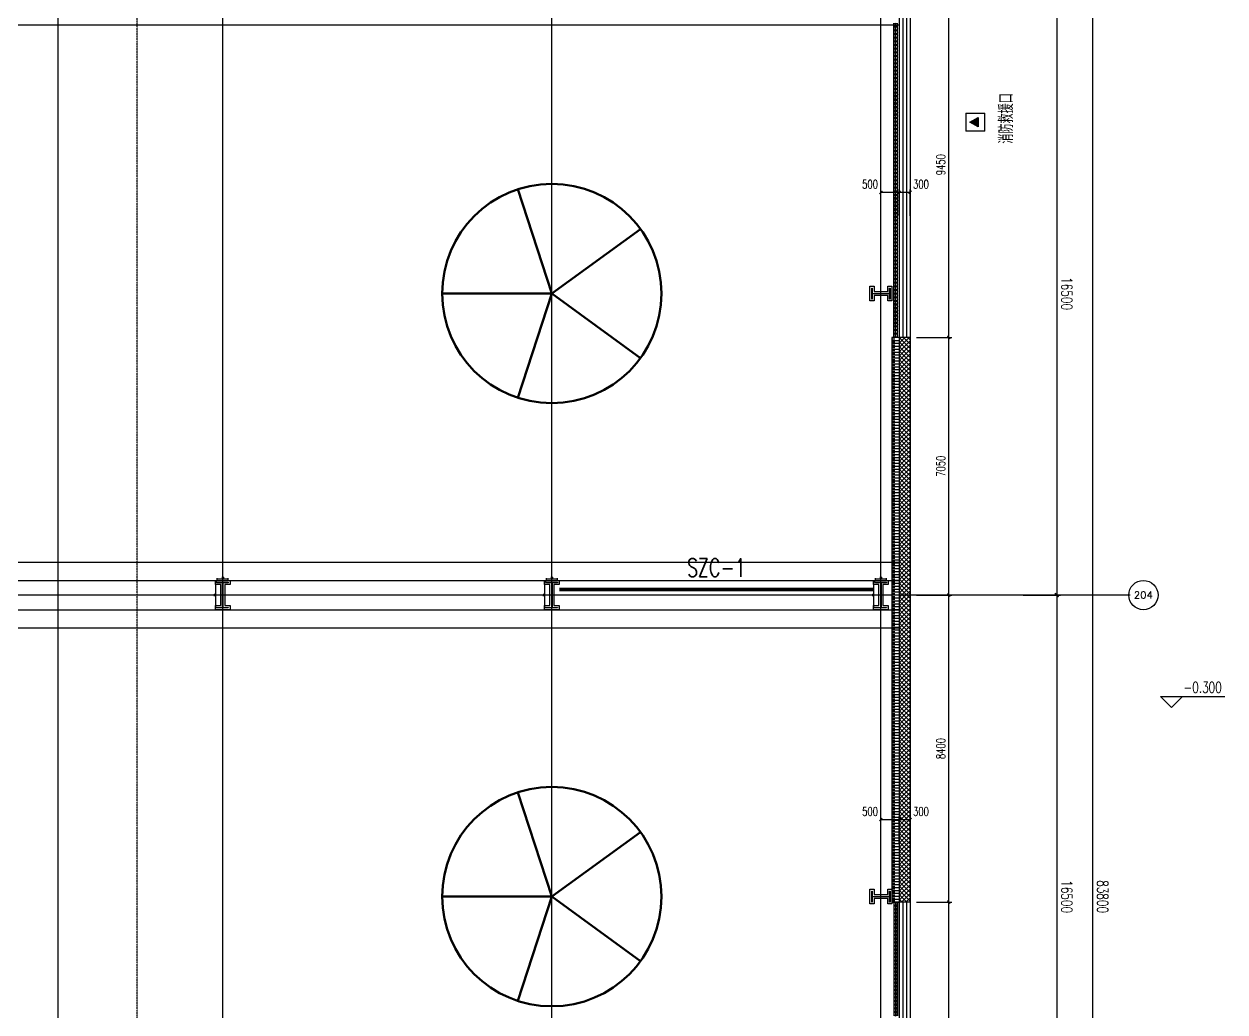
# Model space of a CAD drawing. Extents: x -954573 to 446329, y 489853 to 1226784.
# Drawn here: x -152291 to -119443, y 678163 to 705195 of the extents above; entities that cross this region are included whole.
import ezdxf
from ezdxf.enums import TextEntityAlignment as Align

# ---------------------------------------------------------------- set-up
doc = ezdxf.new("R2010")
doc.units = 0
doc.header["$LTSCALE"] = 10
doc.header["$MEASUREMENT"] = 0
for name, pattern in [('10平面$0$CENTER', [2, 1.25, -0.25, 0.25, -0.25]), ('10平面$0$DOTE', [2.42, 2, -0.2, 0.02, -0.2]), ('10平面$1$DASH', [0.35, 0.25, -0.1])]:
    doc.linetypes.add(name, pattern=pattern)
doc.layers.get('Defpoints').update_dxf_attribs({"color": 210})
for name, color, linetype in [('10平面$0$99平面图例外参$0$A-HATCH-2', 251, 'Continuous'), ('10平面$0$A-AXIS-D', 8, 'Continuous'), ('10平面$0$A-AXIS-DOTE', 8, '10平面$0$DOTE'), ('10平面$0$A-AXIS-DP', 8, 'Continuous'), ('10平面$0$A-HATCH-2', 8, 'Continuous'), ('10平面$0$A-HRAIL', 8, 'Continuous'), ('10平面$0$A-LIN-V', 8, 'Continuous'), ('10平面$0$A-TEXT', 8, 'Continuous'), ('10平面$0$A-WINDOW', 8, 'Continuous'), ('10平面$0$AS-COLN', 8, 'Continuous'), ('10平面$0$AS-WALL', 8, 'Continuous'), ('10平面$0$CURTWALL', 8, 'Continuous'), ('10平面$0$DIM_SYMB', 8, 'Continuous'), ('10平面$0$PUB_HATCH', 8, 'Continuous'), ('10平面$0$PUB_TEXT', 8, 'Continuous'), ('10平面$0$RP-N2-01$0$$0$A-WIND-J', 8, 'Continuous'), ('10平面$0$RP-N2-01$0$A-WIND-J', 8, 'Continuous'), ('10平面$0$建-标高', 8, 'Continuous'), ('A-LIN-V', 9, 'Continuous')]:
    doc.layers.add(name, color=color, linetype=linetype)
doc.layers.add('10平面$0$THIN', color=7, linetype='Continuous', lineweight=0)
doc.layers.add('10平面$0$柱间支撑', color=6, linetype='10平面$0$CENTER', lineweight=0)
doc.styles.add('10平面$0$_TCH_AXIS', font='COMPLEX', dxfattribs={"bigfont": 'GBCBIG'})
doc.styles.add('10平面$0$_TCH_DIM', font='SIMPLEX', dxfattribs={"bigfont": 'GBCBIG'})
doc.styles.add('10平面$0$_TCH_DIM_T3', font='SIMPLEX', dxfattribs={"width": 0.705882, "bigfont": 'GBCBIG'})
doc.styles.add('10平面$0$A-DIM_T3', font='SIMPLEX', dxfattribs={"width": 0.705882, "bigfont": 'GBCBIG'})
doc.styles.add('10平面$0$A-STANDARD', font='SIMPLEX', dxfattribs={"bigfont": 'GBCBIG'})
doc.styles.add('10平面$0$TSSD_Rein', font='tj-romans1.shx', dxfattribs={"width": 0.7, "bigfont": 'tj-hztxt.shx'})
doc.dimstyles.new('10平面$0$_TCH_ARCH&&10', dxfattribs={"dimtxt": 29.75, "dimasz": 10, "dimexe": 10, "dimexo": 10, "dimgap": 12.625, "dimtad": 1, "dimdec": 0, "dimzin": 0, "dimdsep": 46, "dimtxsty": '10平面$0$_TCH_DIM_T3', "dimblk": '10平面$0$_ArchTick', "dimcen": 0.09, "dimclrt": 7, "dimazin": 2, "dimtfac": 1, "dimtdec": 0, "dimtix": 1, "dimtmove": 2, "dimatfit": 3, "dimfxl": 0, "dimtolj": 1, "dimtzin": 0, "dimarcsym": 0})
doc.dimstyles.new('10平面$0$_TCH_ARCH&&100', dxfattribs={"dimtxt": 297.5, "dimasz": 100, "dimexe": 100, "dimexo": 100, "dimgap": 126.25, "dimtad": 1, "dimdec": 0, "dimzin": 0, "dimdsep": 46, "dimtxsty": '10平面$0$_TCH_DIM_T3', "dimblk": '10平面$0$_ArchTick', "dimcen": 0.09, "dimclrt": 7, "dimazin": 2, "dimtfac": 1, "dimtdec": 0, "dimtix": 1, "dimtmove": 2, "dimatfit": 3, "dimfxl": 0, "dimtolj": 1, "dimtzin": 0, "dimarcsym": 0})
doc.dimstyles.new('10平面$0$_TCH_ARCH&&80', dxfattribs={"dimtxt": 238, "dimasz": 80, "dimexe": 80, "dimexo": 80, "dimgap": 101, "dimtad": 1, "dimdec": 0, "dimzin": 0, "dimdsep": 46, "dimtxsty": '10平面$0$_TCH_DIM_T3', "dimblk": '10平面$0$_ArchTick', "dimcen": 0.09, "dimclrt": 7, "dimazin": 2, "dimtfac": 1, "dimtdec": 0, "dimtix": 1, "dimtmove": 2, "dimatfit": 3, "dimfxl": 0, "dimtolj": 1, "dimtzin": 0, "dimarcsym": 0})
doc.dimstyles.new('10平面$0$A-DIM&&100', dxfattribs={"dimtxt": 297.5, "dimasz": 100, "dimexe": 100, "dimexo": 100, "dimgap": 126.25, "dimtad": 1, "dimdec": 0, "dimzin": 0, "dimdsep": 46, "dimtxsty": '10平面$0$A-DIM_T3', "dimblk": '10平面$0$_ArchTick', "dimcen": 0.09, "dimclrt": 7, "dimazin": 2, "dimtfac": 1, "dimtdec": 0, "dimtix": 1, "dimtmove": 2, "dimatfit": 3, "dimfxl": 0, "dimtolj": 1, "dimtzin": 0, "dimarcsym": 0})

# ---------------------------------------------------------------- blocks, each defined once
blk = doc.blocks.new('10平面$0$_ArchTick')
at = {"color": 0, "linetype": 'ByBlock', "const_width": 0.4}
blk.add_lwpolyline([(-0.5, -0.5), (0.5, 0.5)], dxfattribs=at)
blk = doc.blocks.new('*D2998')
at = {"layer": '10平面$0$A-AXIS-D', "color": 0, "lineweight": -2}
for p, q in [((95776, -98750), (96792, -98750)), ((96692, -98750), (96692, -115250)), ((95776, -115250), (96792, -115250))]:
    blk.add_line(p, q, dxfattribs=at)
at = {"layer": 'Defpoints', "color": 0}
for p in [(95676, -98750), (95676, -115250), (96692, -115250)]:
    blk.add_point(p, dxfattribs=at)
at = {"layer": '10平面$0$A-AXIS-D', "color": 0, "lineweight": -2, "xscale": 100, "yscale": 100, "zscale": 100}
for p, rotation in [((96692, -98750), 90), ((96692, -115250), 270)]:
    blk.add_blockref('10平面$0$_ArchTick', p, dxfattribs=dict(at, rotation=rotation))
at = {"layer": '10平面$0$A-AXIS-D', "color": 7, "insert": (96967, -107000), "char_height": 297.5, "attachment_point": 5, "rotation": 270, "style": '10平面$0$A-DIM_T3'}
blk.add_mtext('\\A1;16500', dxfattribs=at)
blk = doc.blocks.new('*D2999')
at = {"layer": '10平面$0$A-AXIS-D', "color": 0, "lineweight": -2}
for p, q in [((95776, -115250), (96792, -115250)), ((96692, -115250), (96692, -131750)), ((95776, -131750), (96792, -131750))]:
    blk.add_line(p, q, dxfattribs=at)
at = {"layer": 'Defpoints', "color": 0}
for p in [(95676, -115250), (95676, -131750), (96692, -131750)]:
    blk.add_point(p, dxfattribs=at)
at = {"layer": '10平面$0$A-AXIS-D', "color": 0, "lineweight": -2, "xscale": 100, "yscale": 100, "zscale": 100}
for p, rotation in [((96692, -115250), 90), ((96692, -131750), 270)]:
    blk.add_blockref('10平面$0$_ArchTick', p, dxfattribs=dict(at, rotation=rotation))
at = {"layer": '10平面$0$A-AXIS-D', "color": 7, "insert": (96967, -123500), "char_height": 297.5, "attachment_point": 5, "rotation": 270, "style": '10平面$0$A-DIM_T3'}
blk.add_mtext('\\A1;16500', dxfattribs=at)
blk = doc.blocks.new('*D3083')
at = {"layer": '10平面$0$A-AXIS-D', "color": 0, "lineweight": -2}
for p, q in [((95876, -81600), (97772, -81600)), ((97672, -81600), (97672, -165400)), ((95876, -165400), (97772, -165400))]:
    blk.add_line(p, q, dxfattribs=at)
at = {"layer": 'Defpoints', "color": 0}
for p in [(95776, -81600), (95776, -165400), (97672, -165400)]:
    blk.add_point(p, dxfattribs=at)
at = {"layer": '10平面$0$A-AXIS-D', "color": 0, "lineweight": -2, "xscale": 100, "yscale": 100, "zscale": 100}
for p, rotation in [((97672, -81600), 90), ((97672, -165400), 270)]:
    blk.add_blockref('10平面$0$_ArchTick', p, dxfattribs=dict(at, rotation=rotation))
at = {"layer": '10平面$0$A-AXIS-D', "color": 7, "insert": (97947, -123500), "char_height": 297.5, "attachment_point": 5, "rotation": 270, "style": '10平面$0$_TCH_DIM_T3'}
blk.add_mtext('\\A1;83800', dxfattribs=at)
blk = doc.blocks.new('*D3404')
at = {"layer": '10平面$0$A-AXIS-DP', "color": 0, "lineweight": -2}
for p, q in [((-195790, 766880), (-195790, 766929)), ((-195790, 766919), (-195490, 766919)), ((-195490, 766880), (-195490, 766929))]:
    blk.add_line(p, q, dxfattribs=at)
at = {"layer": 'Defpoints', "color": 0}
for p in [(-195790, 766870), (-195490, 766919), (-195490, 766870)]:
    blk.add_point(p, dxfattribs=at)
at = {"layer": '10平面$0$A-AXIS-DP', "color": 0, "lineweight": -2, "xscale": 10, "yscale": 10, "zscale": 10, "rotation": 180}
blk.add_blockref('10平面$0$_ArchTick', (-195790, 766919), dxfattribs=at)
at = {"layer": '10平面$0$A-AXIS-DP', "color": 0, "lineweight": -2, "xscale": 10, "yscale": 10, "zscale": 10}
blk.add_blockref('10平面$0$_ArchTick', (-195490, 766919), dxfattribs=at)
at = {"layer": '10平面$0$A-AXIS-DP', "color": 7, "insert": (-195640, 766946), "char_height": 29.8, "attachment_point": 5, "style": '10平面$0$_TCH_DIM_T3'}
blk.add_mtext('\\A1;300', dxfattribs=at)
blk = doc.blocks.new('*D3405')
at = {"layer": '10平面$0$A-AXIS-DP', "color": 0, "lineweight": -2}
for p, q in [((-195800, 766820), (-195841, 766820)), ((-195831, 766120), (-195831, 766820)), ((-195800, 766120), (-195841, 766120))]:
    blk.add_line(p, q, dxfattribs=at)
at = {"layer": 'Defpoints', "color": 0}
for p in [(-195831, 766820), (-195790, 766820), (-195790, 766120)]:
    blk.add_point(p, dxfattribs=at)
at = {"layer": '10平面$0$A-AXIS-DP', "color": 0, "lineweight": -2, "xscale": 10, "yscale": 10, "zscale": 10}
for p, rotation in [((-195831, 766820), 90), ((-195831, 766120), 270)]:
    blk.add_blockref('10平面$0$_ArchTick', p, dxfattribs=dict(at, rotation=rotation))
at = {"layer": '10平面$0$A-AXIS-DP', "color": 7, "insert": (-195859, 766470), "char_height": 29.8, "attachment_point": 5, "rotation": 90, "style": '10平面$0$_TCH_DIM_T3'}
blk.add_mtext('\\A1;700', dxfattribs=at)
blk = doc.blocks.new('10平面$0$342343243')
at = {"layer": '10平面$0$A-AXIS-DP', "color": 5}
blk.add_lwpolyline([(-155704, 832070), (-155404, 832070), (-155404, 832058), (-155550, 832058), (-155550, 831582), (-155404, 831582), (-155404, 831570), (-155704, 831570), (-155704, 831582), (-155558, 831582), (-155558, 832058), (-155704, 832058), (-155704, 832070)], close=True, dxfattribs=at)
at = {"layer": '10平面$0$A-HATCH-2'}
blk.add_lwpolyline([(-155754, 832120), (-155354, 832120), (-155354, 832008), (-155500, 832008), (-155500, 831632), (-155354, 831632), (-155354, 831520), (-155754, 831520), (-155754, 831632), (-155608, 831632), (-155608, 832008), (-155754, 832008)], close=True, dxfattribs=at)
blk = doc.blocks.new('10平面$0$w42343')
at = {"layer": '10平面$0$A-HATCH-2', "linetype": '10平面$1$DASH'}
for p, q in [((-263654.2, 705170), (-128354.2, 705170)), ((-263654.2, 690470), (-128354.2, 690470)), ((-263654.2, 689970), (-128354.2, 689970)), ((-263654.2, 689170), (-128354.2, 689170)), ((-263654.2, 688670), (-128354.2, 688670))]:
    blk.add_line(p, q, dxfattribs=at)
blk = doc.blocks.new('10平面$0$w4324324')
at = {"layer": '10平面$0$A-HATCH-2', "lineweight": 60}
for q in [(-1694760, 686605), (-1697614, 684532), (-1691907, 684532), (-1696524, 681178), (-1692997, 681178)]:
    blk.add_line((-1694760, 683605), q, dxfattribs=at)
blk.add_circle((-1694760, 683605), 3000, dxfattribs=at)
blk = doc.blocks.new('10平面$0$ner546')
at = {"layer": '10平面$0$A-LIN-V'}
for p in [(598280, -64744), (614780, -64744)]:
    blk.add_blockref('10平面$0$w4324324', p, dxfattribs=at)
blk = doc.blocks.new('10平面$0$RP-N2-01$0$$0$xfjy')
at = {"layer": '10平面$0$RP-N2-01$0$$0$A-WIND-J'}
h = blk.add_hatch(color=256, dxfattribs=at)
h.dxf.hatch_style = 1
h.paths.add_polyline_path([(1141876, -26214), (1142135, -26214), (1142005, -25989)])
at = {"layer": '10平面$0$RP-N2-01$0$$0$A-WIND-J', "const_width": 25}
blk.add_lwpolyline([(1141755, -25889), (1141755, -26389), (1142255, -26389), (1142255, -25889)], close=True, dxfattribs=at)
at = {"layer": '10平面$0$RP-N2-01$0$$0$A-WIND-J'}
for points in [[(1141755, -26389), (1142255, -26389), (1142255, -25889), (1141755, -25889)], [(1141876, -26214), (1142135, -26214), (1142005, -25989)]]:
    blk.add_lwpolyline(points, close=True, dxfattribs=at)
blk = doc.blocks.new('10平面$0$RP-N2-01$0$xfjy')
at = {"layer": '10平面$0$RP-N2-01$0$$0$A-WIND-J'}
blk.add_blockref('10平面$0$RP-N2-01$0$$0$xfjy', (0, 0), dxfattribs=at)
blk = doc.blocks.new('10平面$0$1232')
at = {"layer": '10平面$0$RP-N2-01$0$A-WIND-J', "xscale": -1.000000000000001, "rotation": 90}
blk.add_blockref('10平面$0$RP-N2-01$0$xfjy', (-152409, 1844515, 0), dxfattribs=at)
at = {"layer": '10平面$0$A-TEXT', "style": '10平面$0$_TCH_DIM'}
blk.add_text('消防救援口', height=384.1, rotation=90, dxfattribs=at).set_placement((-125237, 701920, 0))
blk = doc.blocks.new('10平面$0$23124232432')
at = {"layer": '10平面$0$柱间支撑', "const_width": 100}
blk.add_lwpolyline([(-129054, 689720), (-137654, 689720)], dxfattribs=at)
at = {"layer": '10平面$0$THIN', "style": '10平面$0$TSSD_Rein', "width": 0.7}
blk.add_text('SZC-1', height=500, dxfattribs=at).set_placement((-133354, 689920), align=Align.BOTTOM_CENTER)
blk = doc.blocks.new('10平面$0$99平面图例外参$0$$LinePat$填挖边坡')
at = {"color": 0}
for p, q in [((0, 0), (0, -1500)), ((300, 0), (300, -600))]:
    blk.add_line(p, q, dxfattribs=at)
at = {"layer": 'Defpoints', "color": 0}
blk.add_point((600, 0), dxfattribs=at)
blk = doc.blocks.new('10平面$0$99平面图例外参$0$$LinePat$圆环')
for points in [[(0, 150), (300, 150)], [(0, 0), (300, 0)], [(0, -150), (300, -150)]]:
    blk.add_lwpolyline(points)
at = {"color": 0}
blk.add_circle((150, 0), 150, dxfattribs=at)
blk = doc.blocks.new('10平面$0$34242343243')
at = {"layer": '10平面$0$A-LIN-V'}
for p, q in [((-128554, 696620), (-128554, 681170)), ((-128354, 696620), (-128554, 696620)), ((-128354, 681170), (-128554, 681170))]:
    blk.add_line(p, q, dxfattribs=at)
at = {"layer": '10平面$0$99平面图例外参$0$A-HATCH-2', "color": 203, "xscale": 0.1334196891197501, "yscale": 0.1333333333333333, "zscale": 0.1333333333333333, "rotation": 90.00000000081378}
for p in [(-128554, 696540), (-128554, 696460), (-128554, 696380), (-128554, 696300), (-128554, 696220), (-128554, 696140), (-128554, 696060), (-128554, 695980), (-128554, 695900), (-128554, 695819), (-128554, 695739), (-128554, 695659), (-128554, 695579), (-128554, 695499), (-128554, 695419), (-128554, 695339), (-128554, 695259), (-128554, 695179), (-128554, 695099), (-128554, 695019), (-128554, 694939), (-128554, 694859), (-128554, 694779), (-128554, 694699), (-128554, 694619), (-128554, 694539), (-128554, 694459), (-128554, 694379), (-128554, 694298), (-128554, 694218), (-128554, 694138), (-128554, 694058), (-128554, 693978), (-128554, 693898), (-128554, 693818), (-128554, 693738), (-128554, 693658), (-128554, 693578), (-128554, 693498), (-128554, 693418), (-128554, 693338), (-128554, 693258), (-128554, 693178), (-128554, 693098), (-128554, 693018), (-128554, 692938), (-128554, 692858), (-128554, 692778), (-128554, 692697), (-128554, 692617), (-128554, 692537), (-128554, 692457), (-128554, 692377), (-128554, 692297), (-128554, 692217), (-128554, 692137), (-128554, 692057), (-128554, 691977), (-128554, 691897), (-128554, 691817), (-128554, 691737), (-128554, 691657), (-128554, 691577), (-128554, 691497), (-128554, 691417), (-128554, 691337), (-128554, 691257), (-128554, 691176), (-128554, 691096), (-128554, 691016), (-128554, 690936), (-128554, 690856), (-128554, 690776), (-128554, 690696), (-128554, 690616), (-128554, 690536), (-128554, 690456), (-128554, 690376), (-128554, 690296), (-128554, 690216), (-128554, 690136), (-128554, 690056), (-128554, 689976), (-128554, 689896), (-128554, 689816), (-128554, 689736), (-128554, 689655), (-128554, 689575), (-128554, 689495), (-128554, 689415), (-128554, 689335), (-128554, 689255), (-128554, 689175), (-128554, 689095), (-128554, 689015), (-128554, 688935), (-128554, 688855), (-128554, 688775), (-128554, 688695), (-128554, 688615), (-128554, 688535), (-128554, 688455), (-128554, 688375), (-128554, 688295), (-128554, 688215), (-128554, 688135), (-128554, 688054), (-128554, 687974), (-128554, 687894), (-128554, 687814), (-128554, 687734), (-128554, 687654), (-128554, 687574), (-128554, 687494), (-128554, 687414), (-128554, 687334), (-128554, 687254), (-128554, 687174), (-128554, 687094), (-128554, 687014), (-128554, 686934), (-128554, 686854), (-128554, 686774), (-128554, 686694), (-128554, 686614), (-128554, 686533), (-128554, 686453), (-128554, 686373), (-128554, 686293), (-128554, 686213), (-128554, 686133), (-128554, 686053), (-128554, 685973), (-128554, 685893), (-128554, 685813), (-128554, 685733), (-128554, 685653), (-128554, 685573), (-128554, 685493), (-128554, 685413), (-128554, 685333), (-128554, 685253), (-128554, 685173), (-128554, 685093), (-128554, 685012), (-128554, 684932), (-128554, 684852), (-128554, 684772), (-128554, 684692), (-128554, 684612), (-128554, 684532), (-128554, 684452), (-128554, 684372), (-128554, 684292), (-128554, 684212), (-128554, 684132), (-128554, 684052), (-128554, 683972), (-128554, 683892), (-128554, 683812), (-128554, 683732), (-128554, 683652), (-128554, 683572), (-128554, 683492), (-128554, 683411), (-128554, 683331), (-128554, 683251), (-128554, 683171), (-128554, 683091), (-128554, 683011), (-128554, 682931), (-128554, 682851), (-128554, 682771), (-128554, 682691), (-128554, 682611), (-128554, 682531), (-128554, 682451), (-128554, 682371), (-128554, 682291), (-128554, 682211), (-128554, 682131), (-128554, 682051), (-128554, 681971), (-128554, 681890), (-128554, 681810), (-128554, 681730), (-128554, 681650), (-128554, 681570), (-128554, 681490), (-128554, 681410), (-128554, 681330), (-128554, 681250), (-128554, 681170)]:
    blk.add_blockref('10平面$0$99平面图例外参$0$$LinePat$填挖边坡', p, dxfattribs=at)
at = {"layer": '10平面$0$A-HRAIL', "rotation": 90}
for p, xscale, yscale, zscale in [((-128454, 705120), 0.3333333333304609, 0.3333333333304609, 0.3333333333304609), ((-128454, 705020), 0.3333333333304609, 0.3333333333304609, 0.3333333333304609), ((-128454, 704920), 0.3333333333304609, 0.3333333333304609, 0.3333333333304609), ((-128454, 704820), 0.3333333333304609, 0.3333333333304609, 0.3333333333304609), ((-128454, 704720), 0.3333333333304609, 0.3333333333304609, 0.3333333333304609), ((-128454, 704620), 0.3333333333304609, 0.3333333333304609, 0.3333333333304609), ((-128454, 704520), 0.3333333333304609, 0.3333333333304609, 0.3333333333304609), ((-128454, 704420), 0.3333333333304609, 0.3333333333304609, 0.3333333333304609), ((-128454, 704320), 0.3333333333304609, 0.3333333333304609, 0.3333333333304609), ((-128454, 704220), 0.3333333333304609, 0.3333333333304609, 0.3333333333304609), ((-128454, 704120), 0.3333333333304609, 0.3333333333304609, 0.3333333333304609), ((-128454, 704020), 0.3333333333304609, 0.3333333333304609, 0.3333333333304609), ((-128454, 703920), 0.3333333333304609, 0.3333333333304609, 0.3333333333304609), ((-128454, 703820), 0.3333333333304609, 0.3333333333304609, 0.3333333333304609), ((-128454, 703720), 0.3333333333304609, 0.3333333333304609, 0.3333333333304609), ((-128454, 703620), 0.3333333333304609, 0.3333333333304609, 0.3333333333304609), ((-128454, 703520), 0.3333333333304609, 0.3333333333304609, 0.3333333333304609), ((-128454, 703420), 0.3333333333304609, 0.3333333333304609, 0.3333333333304609), ((-128454, 703320), 0.3333333333304609, 0.3333333333304609, 0.3333333333304609), ((-128454, 703220), 0.3333333333304609, 0.3333333333304609, 0.3333333333304609), ((-128454, 703120), 0.3333333333304609, 0.3333333333304609, 0.3333333333304609), ((-128454, 703020), 0.3333333333304609, 0.3333333333304609, 0.3333333333304609), ((-128454, 702920), 0.3333333333304609, 0.3333333333304609, 0.3333333333304609), ((-128454, 702820), 0.3333333333304609, 0.3333333333304609, 0.3333333333304609), ((-128454, 702720), 0.3333333333304609, 0.3333333333304609, 0.3333333333304609), ((-128454, 702620), 0.3333333333304609, 0.3333333333304609, 0.3333333333304609), ((-128454, 702520), 0.3333333333304609, 0.3333333333304609, 0.3333333333304609), ((-128454, 702420), 0.3333333333304609, 0.3333333333304609, 0.3333333333304609), ((-128454, 702320), 0.3333333333304609, 0.3333333333304609, 0.3333333333304609), ((-128454, 702220), 0.3333333333304609, 0.3333333333304609, 0.3333333333304609), ((-128454, 702120), 0.3333333333304609, 0.3333333333304609, 0.3333333333304609), ((-128454, 702020), 0.3333333333304609, 0.3333333333304609, 0.3333333333304609), ((-128454, 701920), 0.3333333333304609, 0.3333333333304609, 0.3333333333304609), ((-128454, 701820), 0.3333333333304609, 0.3333333333304609, 0.3333333333304609), ((-128454, 701720), 0.3333333333304609, 0.3333333333304609, 0.3333333333304609), ((-128454, 701620), 0.3333333333304609, 0.3333333333304609, 0.3333333333304609), ((-128454, 701520), 0.3333333333304609, 0.3333333333304609, 0.3333333333304609), ((-128454, 701420), 0.3333333333304609, 0.3333333333304609, 0.3333333333304609), ((-128454, 701320), 0.3333333333304609, 0.3333333333304609, 0.3333333333304609), ((-128454, 701220), 0.3333333333304609, 0.3333333333304609, 0.3333333333304609), ((-128454, 701120), 0.3333333333304609, 0.3333333333304609, 0.3333333333304609), ((-128454, 701020), 0.3333333333304609, 0.3333333333304609, 0.3333333333304609), ((-128454, 700920), 0.3333333333304609, 0.3333333333304609, 0.3333333333304609), ((-128454, 700820), 0.3333333333304609, 0.3333333333304609, 0.3333333333304609), ((-128454, 700720), 0.3333333333304609, 0.3333333333304609, 0.3333333333304609), ((-128454, 700620), 0.3333333333304609, 0.3333333333304609, 0.3333333333304609), ((-128454, 700520), 0.3333333333304609, 0.3333333333304609, 0.3333333333304609), ((-128454, 700420), 0.3333333333304609, 0.3333333333304609, 0.3333333333304609), ((-128454, 700320), 0.3333333333304609, 0.3333333333304609, 0.3333333333304609), ((-128454, 700220), 0.3333333333304609, 0.3333333333304609, 0.3333333333304609), ((-128454, 700120), 0.3333333333304609, 0.3333333333304609, 0.3333333333304609), ((-128454, 700020), 0.3333333333304609, 0.3333333333304609, 0.3333333333304609), ((-128454, 699920), 0.3333333333304609, 0.3333333333304609, 0.3333333333304609), ((-128454, 699820), 0.3333333333304609, 0.3333333333304609, 0.3333333333304609), ((-128454, 699720), 0.3333333333304609, 0.3333333333304609, 0.3333333333304609), ((-128454, 699620), 0.3333333333304609, 0.3333333333304609, 0.3333333333304609), ((-128454, 699520), 0.3333333333304609, 0.3333333333304609, 0.3333333333304609), ((-128454, 699420), 0.3333333333304609, 0.3333333333304609, 0.3333333333304609), ((-128454, 699320), 0.3333333333304609, 0.3333333333304609, 0.3333333333304609), ((-128454, 699220), 0.3333333333304609, 0.3333333333304609, 0.3333333333304609), ((-128454, 699120), 0.3333333333304609, 0.3333333333304609, 0.3333333333304609), ((-128454, 699020), 0.3333333333304609, 0.3333333333304609, 0.3333333333304609), ((-128454, 698920), 0.3333333333304609, 0.3333333333304609, 0.3333333333304609), ((-128454, 698820), 0.3333333333304609, 0.3333333333304609, 0.3333333333304609), ((-128454, 698720), 0.3333333333304609, 0.3333333333304609, 0.3333333333304609), ((-128454, 698620), 0.3333333333304609, 0.3333333333304609, 0.3333333333304609), ((-128454, 698520), 0.3333333333304609, 0.3333333333304609, 0.3333333333304609), ((-128454, 698420), 0.3333333333304609, 0.3333333333304609, 0.3333333333304609), ((-128454, 698320), 0.3333333333304609, 0.3333333333304609, 0.3333333333304609), ((-128454, 698220), 0.3333333333304609, 0.3333333333304609, 0.3333333333304609), ((-128454, 698120), 0.3333333333304609, 0.3333333333304609, 0.3333333333304609), ((-128454, 698020), 0.3333333333304609, 0.3333333333304609, 0.3333333333304609), ((-128454, 697920), 0.3333333333304609, 0.3333333333304609, 0.3333333333304609), ((-128454, 697820), 0.3333333333304609, 0.3333333333304609, 0.3333333333304609), ((-128454, 697720), 0.3333333333304609, 0.3333333333304609, 0.3333333333304609), ((-128454, 697620), 0.3333333333304609, 0.3333333333304609, 0.3333333333304609), ((-128454, 697520), 0.3333333333304609, 0.3333333333304609, 0.3333333333304609), ((-128454, 697420), 0.3333333333304609, 0.3333333333304609, 0.3333333333304609), ((-128454, 697320), 0.3333333333304609, 0.3333333333304609, 0.3333333333304609), ((-128454, 697220), 0.3333333333304609, 0.3333333333304609, 0.3333333333304609), ((-128454, 697120), 0.3333333333304609, 0.3333333333304609, 0.3333333333304609), ((-128454, 697020), 0.3333333333304609, 0.3333333333304609, 0.3333333333304609), ((-128454, 696920), 0.3333333333304609, 0.3333333333304609, 0.3333333333304609), ((-128454, 696820), 0.3333333333304609, 0.3333333333304609, 0.3333333333304609), ((-128454, 696720), 0.3333333333304609, 0.3333333333304609, 0.3333333333304609), ((-128454, 696620), 0.3333333333304609, 0.3333333333304609, 0.3333333333304609), ((-128454, 681170), -0.3340611353704622, 0.3333333333333333, 0.3333333333333333), ((-128454, 681070), -0.3340611353704622, 0.3333333333333333, 0.3333333333333333), ((-128454, 680970), -0.3340611353704622, 0.3333333333333333, 0.3333333333333333), ((-128454, 680869), -0.3340611353704622, 0.3333333333333333, 0.3333333333333333), ((-128454, 680769), -0.3340611353704622, 0.3333333333333333, 0.3333333333333333), ((-128454, 680669), -0.3340611353704622, 0.3333333333333333, 0.3333333333333333), ((-128454, 680569), -0.3340611353704622, 0.3333333333333333, 0.3333333333333333), ((-128454, 680468), -0.3340611353704622, 0.3333333333333333, 0.3333333333333333), ((-128454, 680368), -0.3340611353704622, 0.3333333333333333, 0.3333333333333333), ((-128454, 680268), -0.3340611353704622, 0.3333333333333333, 0.3333333333333333), ((-128454, 680168), -0.3340611353704622, 0.3333333333333333, 0.3333333333333333), ((-128454, 680068), -0.3340611353704622, 0.3333333333333333, 0.3333333333333333), ((-128454, 679967), -0.3340611353704622, 0.3333333333333333, 0.3333333333333333), ((-128454, 679867), -0.3340611353704622, 0.3333333333333333, 0.3333333333333333), ((-128454, 679767), -0.3340611353704622, 0.3333333333333333, 0.3333333333333333), ((-128454, 679667), -0.3340611353704622, 0.3333333333333333, 0.3333333333333333), ((-128454, 679567), -0.3340611353704622, 0.3333333333333333, 0.3333333333333333), ((-128454, 679466), -0.3340611353704622, 0.3333333333333333, 0.3333333333333333), ((-128454, 679366), -0.3340611353704622, 0.3333333333333333, 0.3333333333333333), ((-128454, 679266), -0.3340611353704622, 0.3333333333333333, 0.3333333333333333), ((-128454, 679166), -0.3340611353704622, 0.3333333333333333, 0.3333333333333333), ((-128454, 679065), -0.3340611353704622, 0.3333333333333333, 0.3333333333333333), ((-128454, 678965), -0.3340611353704622, 0.3333333333333333, 0.3333333333333333), ((-128454, 678865), -0.3340611353704622, 0.3333333333333333, 0.3333333333333333), ((-128454, 678765), -0.3340611353704622, 0.3333333333333333, 0.3333333333333333), ((-128454, 678665), -0.3340611353704622, 0.3333333333333333, 0.3333333333333333), ((-128454, 678564), -0.3340611353704622, 0.3333333333333333, 0.3333333333333333), ((-128454, 678464), -0.3340611353704622, 0.3333333333333333, 0.3333333333333333), ((-128454, 678364), -0.3340611353704622, 0.3333333333333333, 0.3333333333333333), ((-128454, 678264), -0.3340611353704622, 0.3333333333333333, 0.3333333333333333), ((-128454, 678163), -0.3340611353704622, 0.3333333333333333, 0.3333333333333333)]:
    blk.add_blockref('10平面$0$99平面图例外参$0$$LinePat$圆环', p, dxfattribs=dict(at, xscale=xscale, yscale=yscale, zscale=zscale))
blk = doc.blocks.new('*D3730')
at = {"layer": '10平面$0$A-AXIS-DP', "color": 0, "lineweight": -2}
for p, q in [((-128854, 682790), (-128854, 683510)), ((-128854, 683430), (-128354, 683430)), ((-128354, 682790), (-128354, 683510))]:
    blk.add_line(p, q, dxfattribs=at)
at = {"layer": 'Defpoints', "color": 0}
for p in [(-128354, 683430), (-128854, 682710), (-128354, 682710)]:
    blk.add_point(p, dxfattribs=at)
at = {"layer": '10平面$0$A-AXIS-DP', "color": 0, "lineweight": -2, "xscale": 80, "yscale": 80, "zscale": 80, "rotation": 180}
blk.add_blockref('10平面$0$_ArchTick', (-128854, 683430), dxfattribs=at)
at = {"layer": '10平面$0$A-AXIS-DP', "color": 0, "lineweight": -2, "xscale": 80, "yscale": 80, "zscale": 80}
blk.add_blockref('10平面$0$_ArchTick', (-128354, 683430), dxfattribs=at)
at = {"layer": '10平面$0$A-AXIS-DP', "color": 7, "insert": (-129150, 683650), "char_height": 238, "attachment_point": 5, "style": '10平面$0$_TCH_DIM_T3'}
blk.add_mtext('\\A1;500', dxfattribs=at)
blk = doc.blocks.new('*D3731')
at = {"layer": '10平面$0$A-AXIS-DP', "color": 0, "lineweight": -2}
for p, q in [((-128354, 682790), (-128354, 683510)), ((-128354, 683430), (-128054, 683430)), ((-128054, 682790), (-128054, 683510))]:
    blk.add_line(p, q, dxfattribs=at)
at = {"layer": 'Defpoints', "color": 0}
for p in [(-128054, 683430), (-128354, 682710), (-128054, 682710)]:
    blk.add_point(p, dxfattribs=at)
at = {"layer": '10平面$0$A-AXIS-DP', "color": 0, "lineweight": -2, "xscale": 80, "yscale": 80, "zscale": 80, "rotation": 180}
blk.add_blockref('10平面$0$_ArchTick', (-128354, 683430), dxfattribs=at)
at = {"layer": '10平面$0$A-AXIS-DP', "color": 0, "lineweight": -2, "xscale": 80, "yscale": 80, "zscale": 80}
blk.add_blockref('10平面$0$_ArchTick', (-128054, 683430), dxfattribs=at)
at = {"layer": '10平面$0$A-AXIS-DP', "color": 7, "insert": (-127758, 683650), "char_height": 238, "attachment_point": 5, "style": '10平面$0$_TCH_DIM_T3'}
blk.add_mtext('\\A1;300', dxfattribs=at)
blk = doc.blocks.new('*D3732')
at = {"layer": '10平面$0$A-AXIS-DP', "color": 0, "lineweight": -2}
for p, q in [((-128854, 699950), (-128854, 700670)), ((-128354, 699950), (-128354, 700670)), ((-128854, 700590), (-128354, 700590))]:
    blk.add_line(p, q, dxfattribs=at)
at = {"layer": 'Defpoints', "color": 0}
for p in [(-128354, 700590), (-128854, 699870), (-128354, 699870)]:
    blk.add_point(p, dxfattribs=at)
at = {"layer": '10平面$0$A-AXIS-DP', "color": 0, "lineweight": -2, "xscale": 80, "yscale": 80, "zscale": 80, "rotation": 180}
blk.add_blockref('10平面$0$_ArchTick', (-128854, 700590), dxfattribs=at)
at = {"layer": '10平面$0$A-AXIS-DP', "color": 0, "lineweight": -2, "xscale": 80, "yscale": 80, "zscale": 80}
blk.add_blockref('10平面$0$_ArchTick', (-128354, 700590), dxfattribs=at)
at = {"layer": '10平面$0$A-AXIS-DP', "color": 7, "insert": (-129150, 700810), "char_height": 238, "attachment_point": 5, "style": '10平面$0$_TCH_DIM_T3'}
blk.add_mtext('\\A1;500', dxfattribs=at)
blk = doc.blocks.new('*D3733')
at = {"layer": '10平面$0$A-AXIS-DP', "color": 0, "lineweight": -2}
for p, q in [((-128354, 699950), (-128354, 700670)), ((-128054, 699950), (-128054, 700670)), ((-128354, 700590), (-128054, 700590))]:
    blk.add_line(p, q, dxfattribs=at)
at = {"layer": 'Defpoints', "color": 0}
for p in [(-128054, 700590), (-128354, 699870), (-128054, 699870)]:
    blk.add_point(p, dxfattribs=at)
at = {"layer": '10平面$0$A-AXIS-DP', "color": 0, "lineweight": -2, "xscale": 80, "yscale": 80, "zscale": 80, "rotation": 180}
blk.add_blockref('10平面$0$_ArchTick', (-128354, 700590), dxfattribs=at)
at = {"layer": '10平面$0$A-AXIS-DP', "color": 0, "lineweight": -2, "xscale": 80, "yscale": 80, "zscale": 80}
blk.add_blockref('10平面$0$_ArchTick', (-128054, 700590), dxfattribs=at)
at = {"layer": '10平面$0$A-AXIS-DP', "color": 7, "insert": (-127758, 700810), "char_height": 238, "attachment_point": 5, "style": '10平面$0$_TCH_DIM_T3'}
blk.add_mtext('\\A1;300', dxfattribs=at)
blk = doc.blocks.new('*D4328')
at = {"layer": '10平面$0$A-AXIS-DP', "color": 0, "lineweight": -2}
for p, q in [((-127880, 706070), (-126917, 706070)), ((-126997, 696620), (-126997, 706070)), ((-127880, 696620), (-126917, 696620))]:
    blk.add_line(p, q, dxfattribs=at)
at = {"layer": 'Defpoints', "color": 0}
for p in [(-127960, 706070), (-126997, 706070), (-127960, 696620)]:
    blk.add_point(p, dxfattribs=at)
at = {"layer": '10平面$0$A-AXIS-DP', "color": 0, "lineweight": -2, "xscale": 80, "yscale": 80, "zscale": 80}
for p, rotation in [((-126997, 706070), 90), ((-126997, 696620), 270)]:
    blk.add_blockref('10平面$0$_ArchTick', p, dxfattribs=dict(at, rotation=rotation))
at = {"layer": '10平面$0$A-AXIS-DP', "color": 7, "insert": (-127217, 701345), "char_height": 238, "attachment_point": 5, "rotation": 90, "style": '10平面$0$_TCH_DIM_T3'}
blk.add_mtext('\\A1;9450', dxfattribs=at)
blk = doc.blocks.new('*D4329')
at = {"layer": '10平面$0$A-AXIS-DP', "color": 0, "lineweight": -2}
for p, q in [((-127880, 696620), (-126917, 696620)), ((-126997, 689570), (-126997, 696620)), ((-127880, 689570), (-126917, 689570))]:
    blk.add_line(p, q, dxfattribs=at)
at = {"layer": 'Defpoints', "color": 0}
for p in [(-127960, 696620), (-126997, 696620), (-127960, 689570)]:
    blk.add_point(p, dxfattribs=at)
at = {"layer": '10平面$0$A-AXIS-DP', "color": 0, "lineweight": -2, "xscale": 80, "yscale": 80, "zscale": 80}
for p, rotation in [((-126997, 696620), 90), ((-126997, 689570), 270)]:
    blk.add_blockref('10平面$0$_ArchTick', p, dxfattribs=dict(at, rotation=rotation))
at = {"layer": '10平面$0$A-AXIS-DP', "color": 7, "insert": (-127217, 693095), "char_height": 238, "attachment_point": 5, "rotation": 90, "style": '10平面$0$_TCH_DIM_T3'}
blk.add_mtext('\\A1;7050', dxfattribs=at)
blk = doc.blocks.new('*D4330')
at = {"layer": '10平面$0$A-AXIS-DP', "color": 0, "lineweight": -2}
for p, q in [((-127880, 689570), (-126917, 689570)), ((-126997, 681170), (-126997, 689570)), ((-127880, 681170), (-126917, 681170))]:
    blk.add_line(p, q, dxfattribs=at)
at = {"layer": 'Defpoints', "color": 0}
for p in [(-127960, 689570), (-126997, 689570), (-127960, 681170)]:
    blk.add_point(p, dxfattribs=at)
at = {"layer": '10平面$0$A-AXIS-DP', "color": 0, "lineweight": -2, "xscale": 80, "yscale": 80, "zscale": 80}
for p, rotation in [((-126997, 689570), 90), ((-126997, 681170), 270)]:
    blk.add_blockref('10平面$0$_ArchTick', p, dxfattribs=dict(at, rotation=rotation))
at = {"layer": '10平面$0$A-AXIS-DP', "color": 7, "insert": (-127217, 685370), "char_height": 238, "attachment_point": 5, "rotation": 90, "style": '10平面$0$_TCH_DIM_T3'}
blk.add_mtext('\\A1;8400', dxfattribs=at)
blk = doc.blocks.new('*D4331')
at = {"layer": '10平面$0$A-AXIS-DP', "color": 0, "lineweight": -2}
for p, q in [((-127880, 681170), (-126917, 681170)), ((-126997, 673070), (-126997, 681170)), ((-127880, 673070), (-126917, 673070))]:
    blk.add_line(p, q, dxfattribs=at)
at = {"layer": 'Defpoints', "color": 0}
for p in [(-127960, 681170), (-126997, 681170), (-127960, 673070)]:
    blk.add_point(p, dxfattribs=at)
at = {"layer": '10平面$0$A-AXIS-DP', "color": 0, "lineweight": -2, "xscale": 80, "yscale": 80, "zscale": 80}
for p, rotation in [((-126997, 681170), 90), ((-126997, 673070), 270)]:
    blk.add_blockref('10平面$0$_ArchTick', p, dxfattribs=dict(at, rotation=rotation))
at = {"layer": '10平面$0$A-AXIS-DP', "color": 7, "insert": (-127217, 677120), "char_height": 238, "attachment_point": 5, "rotation": 90, "style": '10平面$0$_TCH_DIM_T3'}
blk.add_mtext('\\A1;8100', dxfattribs=at)
blk = doc.blocks.new('10平面$0$dote')
at = {"layer": '10平面$0$A-AXIS-D'}
blk.add_circle((99061.5, -115248.9), 400, dxfattribs=at)
at = {"layer": '10平面$0$A-AXIS-DOTE'}
blk.add_line((91882.2, -264080), (91882.2, 36662.3), dxfattribs=at)
at = {"layer": '10平面$0$A-AXIS-DOTE', "ltscale": 2}
for p, q in [((69382.2, -169748.9), (69382.2, -75950)), ((73882.2, -169748.9), (73882.2, -75950)), ((82882.2, -169748.9), (82882.2, -75950)), ((98696.4, -115250), (-75513.6, -115250))]:
    blk.add_line(p, q, dxfattribs=at)
at = {"layer": '10平面$0$DIM_SYMB', "linetype": '10平面$1$DASH', "ltscale": 3}
blk.add_lwpolyline([(71542.3, -172100), (71542.3, -75175)], dxfattribs=at)
at = {"layer": '10平面$0$PUB_TEXT', "style": '10平面$0$_TCH_AXIS'}
blk.add_text('204', height=196.63, dxfattribs=at).set_placement((98799.3, -115347.2), (99323.7, -115347.2), align=Align.FIT)
at = {"layer": '10平面$0$A-AXIS-D'}
for base, p1, p2, dimstyle, picture, middle in [((97671.9, -165400), (95776.4, -81600), (95776.4, -165400), '10平面$0$_TCH_ARCH&&100', '*D3083', (97946.9, -123500)), ((96692.2, -115250), (95676.4, -98750), (95676.4, -115250), '10平面$0$A-DIM&&100', '*D2998', (96967.2, -107000)), ((96692.2, -131750), (95676.4, -115250), (95676.4, -131750), '10平面$0$A-DIM&&100', '*D2999', (96967.2, -123500))]:
    dim = blk.add_linear_dim(base=base, p1=p1, p2=p2, angle=270, dimstyle=dimstyle, override={"dimgap": 0}, dxfattribs=at)
    dim.commit()
    dim.dimension.update_dxf_attribs({"geometry": picture, "text_midpoint": middle, "dimtype": 129, "text_rotation": 270})
blk = doc.blocks.new('10平面$0$nt66')
at = {"layer": '10平面$0$A-HATCH-2'}
blk.add_lwpolyline([(-195840, 766870), (-195440, 766870), (-195440, 766758), (-195586, 766758), (-195586, 766182), (-195440, 766182), (-195440, 766070), (-195840, 766070), (-195840, 766182), (-195694, 766182), (-195694, 766758), (-195840, 766758)], close=True, dxfattribs=at)
at = {"layer": '10平面$0$AS-COLN'}
blk.add_lwpolyline([(-195790, 766820), (-195490, 766820), (-195490, 766808), (-195636, 766808), (-195636, 766132), (-195490, 766132), (-195490, 766120), (-195790, 766120), (-195790, 766132), (-195644, 766132), (-195644, 766808), (-195790, 766808)], close=True, dxfattribs=at)
at = {"layer": '10平面$0$A-AXIS-DP'}
for p1, p2, distance, picture, middle in [((-195790, 766120), (-195790, 766820), 41.2, '*D3405', (-195858.7, 766470)), ((-195790, 766870), (-195490, 766870), 48.8, '*D3404', (-195640, 766946.2))]:
    dim = blk.add_aligned_dim(p1=p1, p2=p2, distance=distance, dimstyle='10平面$0$_TCH_ARCH&&10', dxfattribs=at)
    dim.commit()
    dim.dimension.update_dxf_attribs({"geometry": picture, "text_midpoint": middle})
blk = doc.blocks.new('10平面$0$33333')
for p in [(48786, -76900), (57786, -76900), (66786, -76900)]:
    blk.add_blockref('10平面$0$nt66', p)
at = {"layer": '10平面$0$A-AXIS-DP', "rotation": 270}
for p in [(-960674, 542266), (-960674, 525766)]:
    blk.add_blockref('10平面$0$342343243', p, dxfattribs=at)
blk = doc.blocks.new('10平面')
at = {"layer": '10平面$0$PUB_HATCH'}
h = blk.add_hatch(dxfattribs=at)
h.set_pattern_fill('多孔材料', color=256, scale=30, style=0)
h.set_pattern_definition([(45, (60, 0), (-60.000061, 60.000061), []), (135, (60, 0), (-60.000061, -60.000061), [])])
h.paths.add_polyline_path([(-128354.2, 696620), (-128354.2, 681170), (-128054.2, 681170), (-128054.2, 696620)])
at = {"layer": '10平面$0$AS-WALL'}
for p, q in [((-128354.2, 696620), (-128354.2, 681170)), ((-128054.2, 696620), (-128354.2, 696620)), ((-128054.2, 696620), (-128054.2, 681170)), ((-128054.2, 681170), (-128354.2, 681170))]:
    blk.add_line(p, q, dxfattribs=at)
at = {"layer": '10平面$0$CURTWALL'}
for p, q in [((-128354.2, 715520), (-128354.2, 696620)), ((-128254.2, 715520), (-128254.2, 696620)), ((-128154.2, 715520), (-128154.2, 696620)), ((-128054.2, 715520), (-128054.2, 696620)), ((-128054.2, 696620), (-128354.2, 696620)), ((-128354.2, 681170), (-128354.2, 658220)), ((-128054.2, 681170), (-128354.2, 681170)), ((-128254.2, 681170), (-128254.2, 658220)), ((-128154.2, 681170), (-128154.2, 658220)), ((-128054.2, 681170), (-128054.2, 658220))]:
    blk.add_line(p, q, dxfattribs=at)
at = {"layer": '10平面$0$建-标高'}
for p, q in [((-120903, 686491), (-121203, 686791)), ((-121203, 686791), (-119443, 686791)), ((-120903, 686491), (-120603, 686791))]:
    blk.add_line(p, q, dxfattribs=at)
blk.add_blockref('10平面$0$1232', (0, 0))
at = {"layer": '10平面$0$A-LIN-V', "rotation": 90.00000000000001}
blk.add_blockref('10平面$0$ner546', (481006.5, 1777800), dxfattribs=at)
at = {"layer": '10平面$0$A-WINDOW'}
for name in ['10平面$0$33333', '10平面$0$w42343']:
    blk.add_blockref(name, (0, 0), dxfattribs=at)
at = {"layer": '10平面$0$AS-WALL'}
blk.add_blockref('10平面$0$dote', (-220736.4, 804820), dxfattribs=at)
at = {"layer": '10平面$0$DIM_SYMB'}
blk.add_blockref('10平面$0$34242343243', (0, 0), dxfattribs=at)
at = {"layer": '10平面$0$柱间支撑'}
blk.add_blockref('10平面$0$23124232432', (0, 0), dxfattribs=at)
at = {"layer": '10平面$0$PUB_TEXT', "style": '10平面$0$A-STANDARD', "width": 0.705882}
blk.add_text('-0.300', height=297.5, dxfattribs=at).set_placement((-120573, 686896))
at = {"layer": '10平面$0$A-AXIS-DP'}
for p1, p2, picture, middle in [((-127960, 696620), (-127960, 706070), '*D4328', (-127216.8, 701345)), ((-127960, 689570), (-127960, 696620), '*D4329', (-127216.8, 693095)), ((-127960, 681170), (-127960, 689570), '*D4330', (-127216.8, 685370)), ((-127960, 673070), (-127960, 681170), '*D4331', (-127216.8, 677120))]:
    dim = blk.add_aligned_dim(p1=p1, p2=p2, distance=-963.2, dimstyle='10平面$0$_TCH_ARCH&&80', dxfattribs=at)
    dim.commit()
    dim.dimension.update_dxf_attribs({"geometry": picture, "text_midpoint": middle})
for base, p1, p2, picture, middle in [((-128354.2, 700590), (-128854.2, 699870), (-128354.2, 699870), '*D3732', (-129150.2, 700810)), ((-128054.2, 700590), (-128354.2, 699870), (-128054.2, 699870), '*D3733', (-127758.2, 700810)), ((-128354.2, 683430), (-128854.2, 682710), (-128354.2, 682710), '*D3730', (-129150.2, 683650)), ((-128054.2, 683430), (-128354.2, 682710), (-128054.2, 682710), '*D3731', (-127758.2, 683650))]:
    dim = blk.add_linear_dim(base=base, p1=p1, p2=p2, angle=360, dimstyle='10平面$0$_TCH_ARCH&&80', dxfattribs=at)
    dim.commit()
    dim.dimension.update_dxf_attribs({"geometry": picture, "text_midpoint": middle, "dimtype": 129})

msp = doc.modelspace()

# ---------------------------------------------------------------- block references
at = {"layer": 'A-LIN-V'}
msp.add_blockref('10平面', (0, 0), dxfattribs=at)

doc.saveas('drawing.dxf')
